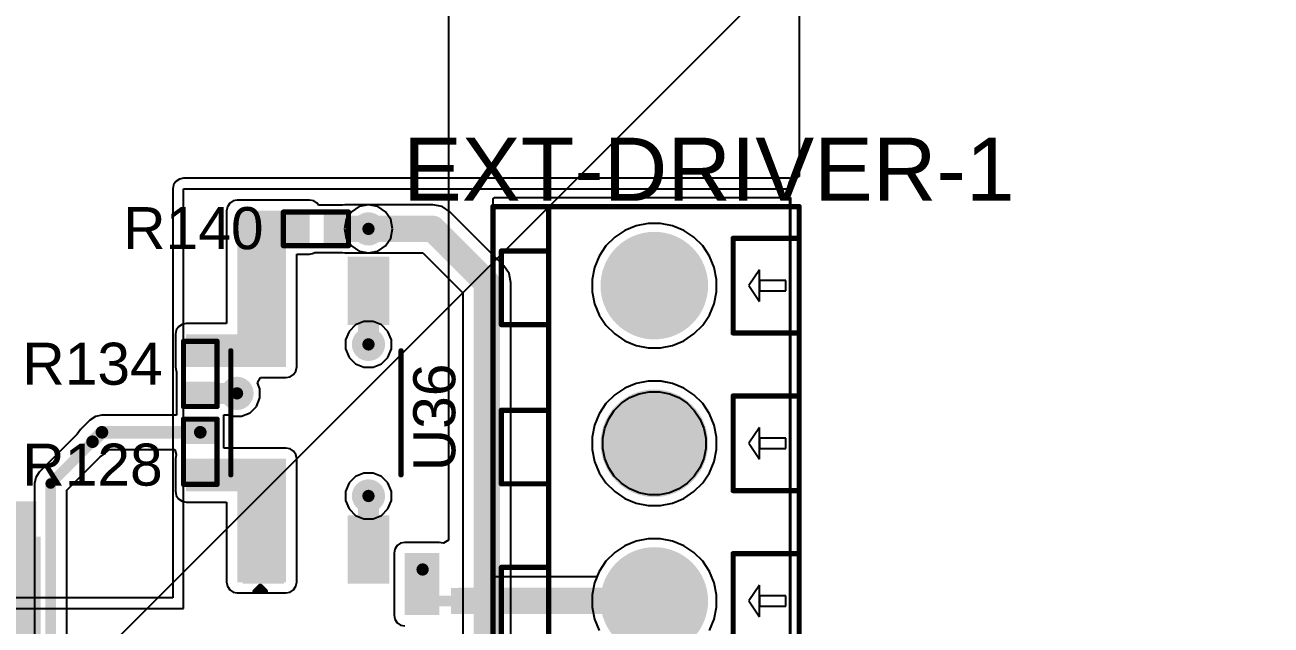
# Model space of a CAD drawing. Header units: millimetres. Extents: x 0 to 5423, y 0 to 5425.
# Drawn here: x 139.33 to 169.45, y 144.92 to 159.42 of the extents above; entities that cross this region are included whole.
import ezdxf

# ---------------------------------------------------------------- set-up
doc = ezdxf.new("R2010")
doc.units = ezdxf.units.MM
for name, color, linetype in [('BottomLayer', 5, 'Continuous'), ('BottomSolder', 6, 'Continuous'), ('MultiLayer', 9, 'Continuous'), ('PadHoleLayer', 156, 'Continuous'), ('TopLayer', 1, 'Continuous'), ('TopOverlay', 2, 'Continuous'), ('TopPaste', 8, 'Continuous'), ('TopSolder', 216, 'Continuous'), ('ViaHoleLayer', 16, 'Continuous')]:
    doc.layers.add(name, color=color, linetype=linetype)
doc.styles.add('Arial', font='', dxfattribs={"height": 0.2})
doc.styles.get('Arial').set_extended_font_data('Arial')

# ---------------------------------------------------------------- blocks, each defined once
blk = doc.blocks.new('N___T___P___45')
at = {"layer": 'TopLayer'}
for points in [[(-0.699, -0.318), (-0.699, 0.318), (-0.241, 0.318), (-0.241, -0.318)], [(0.241, -0.318), (0.241, 0.318), (0.699, 0.318), (0.699, -0.318)], [(-0.385, -0.127), (0.377, -0.127), (0.377, 0.127), (-0.385, 0.127)]]:
    blk.add_hatch(color=1, dxfattribs=at).paths.add_polyline_path(points)
at = {"layer": 'TopPaste'}
for points in [[(-0.699, -0.318), (-0.699, 0.318), (-0.241, 0.318), (-0.241, -0.318)], [(0.241, -0.318), (0.241, 0.318), (0.699, 0.318), (0.699, -0.318)]]:
    blk.add_hatch(color=8, dxfattribs=at).paths.add_polyline_path(points)
blk = doc.blocks.new('SMB_B__D___________78')
at = {"layer": 'TopLayer'}
for points in [[(-3.7, -1.2), (-3.7, 1.2), (-0.9, 1.2), (-0.9, -1.2)], [(0.9, -1.2), (0.9, 1.2), (3.7, 1.2), (3.7, -1.2)]]:
    blk.add_hatch(color=1, dxfattribs=at).paths.add_polyline_path(points)
at = {"layer": 'TopPaste'}
for points in [[(-3.7, -1.2), (-3.7, 1.2), (-0.9, 1.2), (-0.9, -1.2)], [(0.9, -1.2), (0.9, 1.2), (3.7, 1.2), (3.7, -1.2)]]:
    blk.add_hatch(color=8, dxfattribs=at).paths.add_polyline_path(points)
at = {"layer": 'TopSolder'}
for points in [[(-3.802, -1.302), (-3.802, 1.302), (-0.798, 1.302), (-0.798, -1.302)], [(0.798, -1.302), (0.798, 1.302), (3.802, 1.302), (3.802, -1.302)]]:
    blk.add_hatch(color=216, dxfattribs=at).paths.add_polyline_path(points)
at = {"layer": 'TopOverlay', "const_width": 0.127}
for points in [[(-2.21, 1.854), (-2.21, 1.397)], [(2.388, 1.854), (-2.21, 1.854)], [(2.39, 1.854), (2.39, 1.397)], [(-0.588, 0.308), (-0.588, -0.346)], [(0, 0.019), (-0.588, 0.308)], [(0, 0.4), (0, 0.019)], [(0.572, 0.318), (0, 0.019)], [(0.572, 0.318), (0.572, -0.282)], [(0.732, 0.008), (-0.758, 0.008)], [(0.017, 0.01), (-0.588, -0.346)], [(0, 0.019), (0, -0.362)], [(0.542, -0.282), (0.017, 0.01)], [(-2.21, -1.397), (-2.21, -1.854)], [(2.39, -1.397), (2.39, -1.854)], [(2.388, -1.854), (-2.21, -1.854)]]:
    blk.add_lwpolyline(points, dxfattribs=at)
at = {"layer": 'TopOverlay', "const_width": 0.0635}
for points in [[(-2.242, 1.854, 1), (-2.178, 1.854, 1)], [(-2.242, 1.854, 1), (-2.178, 1.854, 1)], [(2.356, 1.854, 1), (2.419, 1.854, 1)], [(2.358, 1.854, 1), (2.422, 1.854, 1)], [(-2.242, 1.397, 1), (-2.178, 1.397, 1)], [(2.358, 1.397, 1), (2.422, 1.397, 1)], [(-0.62, 0.308, 1), (-0.556, 0.308, 1)], [(-0.62, 0.308, 1), (-0.556, 0.308, 1)], [(-0.032, 0.4, 1), (0.032, 0.4, 1)], [(0.54, 0.318, 1), (0.604, 0.318, 1)], [(0.54, 0.318, 1), (0.604, 0.318, 1)], [(-0.79, 0.008, 1), (-0.726, 0.008, 1)], [(-0.032, 0.019, 1), (0.032, 0.019, 1)], [(-0.032, 0.019, 1), (0.032, 0.019, 1)], [(-0.032, 0.019, 1), (0.032, 0.019, 1)], [(-0.032, 0.019, 1), (0.032, 0.019, 1)], [(-0.015, 0.01, 1), (0.048, 0.01, 1)], [(-0.015, 0.01, 1), (0.048, 0.01, 1)], [(0.7, 0.008, 1), (0.764, 0.008, 1)], [(-0.62, -0.346, 1), (-0.556, -0.346, 1)], [(-0.62, -0.346, 1), (-0.556, -0.346, 1)], [(-0.032, -0.362, 1), (0.032, -0.362, 1)], [(0.51, -0.282, 1), (0.574, -0.282, 1)], [(0.54, -0.282, 1), (0.604, -0.282, 1)], [(-2.242, -1.397, 1), (-2.178, -1.397, 1)], [(2.358, -1.397, 1), (2.422, -1.397, 1)], [(-2.242, -1.854, 1), (-2.178, -1.854, 1)], [(-2.242, -1.854, 1), (-2.178, -1.854, 1)], [(2.356, -1.854, 1), (2.419, -1.854, 1)], [(2.358, -1.854, 1), (2.422, -1.854, 1)]]:
    blk.add_lwpolyline(points, format="xyb", close=True, dxfattribs=at)
blk = doc.blocks.new('SOP_4_2_54_107')
at = {"layer": 'TopLayer'}
for points in [[(-3.85, 1.67), (-2.4, 1.67), (-2.4, 0.87), (-3.85, 0.87)], [(2.4, 1.67), (3.85, 1.67), (3.85, 0.87), (2.4, 0.87)], [(-3.85, -0.87), (-2.4, -0.87), (-2.4, -1.67), (-3.85, -1.67)], [(2.4, -0.87), (3.85, -0.87), (3.85, -1.67), (2.4, -1.67)]]:
    blk.add_hatch(color=1, dxfattribs=at).paths.add_polyline_path(points)
at = {"layer": 'TopPaste'}
for points in [[(-3.85, 1.67), (-2.4, 1.67), (-2.4, 0.87), (-3.85, 0.87)], [(2.4, 1.67), (3.85, 1.67), (3.85, 0.87), (2.4, 0.87)], [(-3.85, -0.87), (-2.4, -0.87), (-2.4, -1.67), (-3.85, -1.67)], [(2.4, -0.87), (3.85, -0.87), (3.85, -1.67), (2.4, -1.67)]]:
    blk.add_hatch(color=8, dxfattribs=at).paths.add_polyline_path(points)
at = {"layer": 'TopSolder'}
for points in [[(-3.952, 1.772), (-2.298, 1.772), (-2.298, 0.768), (-3.952, 0.768)], [(2.298, 1.772), (3.952, 1.772), (3.952, 0.768), (2.298, 0.768)], [(-3.952, -0.768), (-2.298, -0.768), (-2.298, -1.772), (-3.952, -1.772)], [(2.298, -0.768), (3.952, -0.768), (3.952, -1.772), (2.298, -1.772)]]:
    blk.add_hatch(color=216, dxfattribs=at).paths.add_polyline_path(points)
at = {"layer": 'TopOverlay', "const_width": 0.127}
for points in [[(-1.321, 2.057), (1.676, 2.057)], [(-4.14, 1.473), (-4.14, 1.219)], [(-4.14, 1.473), (-4.013, 1.346)], [(-4.013, 1.346), (-4.14, 1.219)], [(-1.321, -2.057), (1.676, -2.057)]]:
    blk.add_lwpolyline(points, dxfattribs=at)
at = {"layer": 'TopOverlay', "const_width": 0.0635}
for points in [[(-1.353, 2.057, 1), (-1.289, 2.057, 1)], [(1.645, 2.057, 1), (1.708, 2.057, 1)], [(-4.172, 1.473, 1), (-4.108, 1.473, 1)], [(-4.172, 1.473, 1), (-4.108, 1.473, 1)], [(-4.172, 1.219, 1), (-4.108, 1.219, 1)], [(-4.172, 1.219, 1), (-4.108, 1.219, 1)], [(-4.045, 1.346, 1), (-3.981, 1.346, 1)], [(-4.045, 1.346, 1), (-3.981, 1.346, 1)], [(-1.353, -2.057, 1), (-1.289, -2.057, 1)], [(1.645, -2.057, 1), (1.708, -2.057, 1)]]:
    blk.add_lwpolyline(points, format="xyb", close=True, dxfattribs=at)
blk = doc.blocks.new('R___0402_164')
at = {"layer": 'TopLayer'}
for points in [[(-0.699, -0.318), (-0.699, 0.318), (-0.241, 0.318), (-0.241, -0.318)], [(0.241, -0.318), (0.241, 0.318), (0.699, 0.318), (0.699, -0.318)]]:
    blk.add_hatch(color=1, dxfattribs=at).paths.add_polyline_path(points)
at = {"layer": 'TopPaste'}
for points in [[(-0.699, -0.318), (-0.699, 0.318), (-0.241, 0.318), (-0.241, -0.318)], [(0.241, -0.318), (0.241, 0.318), (0.699, 0.318), (0.699, -0.318)]]:
    blk.add_hatch(color=8, dxfattribs=at).paths.add_polyline_path(points)
at = {"layer": 'TopSolder'}
for points in [[(-0.754, -0.373), (-0.754, 0.373), (-0.186, 0.373), (-0.186, -0.373)], [(0.186, -0.373), (0.186, 0.373), (0.754, 0.373), (0.754, -0.373)]]:
    blk.add_hatch(color=216, dxfattribs=at).paths.add_polyline_path(points)
at = {"layer": 'TopOverlay'}
for points, const_width in [([(-0.787, -0.406), (-0.787, 0.406)], 0.127), ([(-0.787, 0.406), (0.787, 0.406)], 0.127), ([(0.787, -0.406), (0.787, 0.406)], 0.127), ([(-0.787, -0.406), (0.787, -0.406)], 0.127), ([(-0.813, -0.432), (0.813, -0.432)], 0.00323)]:
    blk.add_lwpolyline(points, dxfattribs=dict(at, const_width=const_width))
for points, const_width in [([(-0.819, 0.406, 1), (-0.756, 0.406, 1)], 0.0635), ([(-0.819, 0.406, 1), (-0.756, 0.406, 1)], 0.0635), ([(0.756, 0.406, 1), (0.819, 0.406, 1)], 0.0635), ([(0.756, 0.406, 1), (0.819, 0.406, 1)], 0.0635), ([(-0.819, -0.406, 1), (-0.756, -0.406, 1)], 0.0635), ([(-0.819, -0.406, 1), (-0.756, -0.406, 1)], 0.0635), ([(-0.814, -0.432, 1), (-0.812, -0.432, 1)], 0.00161), ([(0.756, -0.406, 1), (0.819, -0.406, 1)], 0.0635), ([(0.756, -0.406, 1), (0.819, -0.406, 1)], 0.0635), ([(0.812, -0.432, 1), (0.814, -0.432, 1)], 0.00161)]:
    blk.add_lwpolyline(points, format="xyb", close=True, dxfattribs=dict(at, const_width=const_width))
blk = doc.blocks.new('R___0402_170')
at = {"layer": 'TopLayer'}
for points in [[(-0.699, -0.318), (-0.699, 0.317), (-0.241, 0.317), (-0.241, -0.318)], [(0.241, -0.318), (0.241, 0.317), (0.699, 0.317), (0.699, -0.318)]]:
    blk.add_hatch(color=1, dxfattribs=at).paths.add_polyline_path(points)
at = {"layer": 'TopPaste'}
for points in [[(-0.699, -0.318), (-0.699, 0.317), (-0.241, 0.317), (-0.241, -0.318)], [(0.241, -0.318), (0.241, 0.317), (0.699, 0.317), (0.699, -0.318)]]:
    blk.add_hatch(color=8, dxfattribs=at).paths.add_polyline_path(points)
at = {"layer": 'TopSolder'}
for points in [[(-0.754, -0.373), (-0.754, 0.373), (-0.186, 0.373), (-0.186, -0.373)], [(0.186, -0.373), (0.186, 0.373), (0.754, 0.373), (0.754, -0.373)]]:
    blk.add_hatch(color=216, dxfattribs=at).paths.add_polyline_path(points)
at = {"layer": 'TopOverlay'}
for points, const_width in [([(-0.787, -0.406), (-0.787, 0.406)], 0.127), ([(0.787, 0.406), (-0.787, 0.406)], 0.127), ([(0.787, -0.406), (0.787, 0.406)], 0.127), ([(0.787, -0.406), (-0.787, -0.406)], 0.127), ([(0.813, -0.432), (-0.813, -0.432)], 0.00323)]:
    blk.add_lwpolyline(points, dxfattribs=dict(at, const_width=const_width))
for points, const_width in [([(-0.819, 0.406, 1), (-0.756, 0.406, 1)], 0.0635), ([(-0.819, 0.406, 1), (-0.756, 0.406, 1)], 0.0635), ([(0.756, 0.406, 1), (0.819, 0.406, 1)], 0.0635), ([(0.756, 0.406, 1), (0.819, 0.406, 1)], 0.0635), ([(-0.819, -0.406, 1), (-0.756, -0.406, 1)], 0.0635), ([(-0.819, -0.406, 1), (-0.756, -0.406, 1)], 0.0635), ([(-0.814, -0.432, 1), (-0.812, -0.432, 1)], 0.00161), ([(0.756, -0.406, 1), (0.819, -0.406, 1)], 0.0635), ([(0.756, -0.406, 1), (0.819, -0.406, 1)], 0.0635), ([(0.812, -0.432, 1), (0.814, -0.432, 1)], 0.00161)]:
    blk.add_lwpolyline(points, format="xyb", close=True, dxfattribs=dict(at, const_width=const_width))
blk = doc.blocks.new('R___0402_176')
at = {"layer": 'TopLayer'}
for points in [[(-0.699, -0.318), (-0.699, 0.317), (-0.241, 0.317), (-0.241, -0.318)], [(0.241, -0.318), (0.241, 0.317), (0.699, 0.317), (0.699, -0.318)]]:
    blk.add_hatch(color=1, dxfattribs=at).paths.add_polyline_path(points)
at = {"layer": 'TopPaste'}
for points in [[(-0.699, -0.318), (-0.699, 0.317), (-0.241, 0.317), (-0.241, -0.318)], [(0.241, -0.318), (0.241, 0.317), (0.699, 0.317), (0.699, -0.318)]]:
    blk.add_hatch(color=8, dxfattribs=at).paths.add_polyline_path(points)
at = {"layer": 'TopSolder'}
for points in [[(-0.754, -0.373), (-0.754, 0.373), (-0.186, 0.373), (-0.186, -0.373)], [(0.186, -0.373), (0.186, 0.373), (0.754, 0.373), (0.754, -0.373)]]:
    blk.add_hatch(color=216, dxfattribs=at).paths.add_polyline_path(points)
at = {"layer": 'TopOverlay'}
for points, const_width in [([(-0.787, -0.406), (-0.787, 0.406)], 0.127), ([(0.787, 0.406), (-0.787, 0.406)], 0.127), ([(0.787, -0.406), (0.787, 0.406)], 0.127), ([(0.787, -0.406), (-0.787, -0.406)], 0.127), ([(0.813, -0.432), (-0.813, -0.432)], 0.00323)]:
    blk.add_lwpolyline(points, dxfattribs=dict(at, const_width=const_width))
for points, const_width in [([(-0.819, 0.406, 1), (-0.756, 0.406, 1)], 0.0635), ([(-0.819, 0.406, 1), (-0.756, 0.406, 1)], 0.0635), ([(0.756, 0.406, 1), (0.819, 0.406, 1)], 0.0635), ([(0.756, 0.406, 1), (0.819, 0.406, 1)], 0.0635), ([(-0.819, -0.406, 1), (-0.756, -0.406, 1)], 0.0635), ([(-0.819, -0.406, 1), (-0.756, -0.406, 1)], 0.0635), ([(-0.814, -0.432, 1), (-0.812, -0.432, 1)], 0.00161), ([(0.756, -0.406, 1), (0.819, -0.406, 1)], 0.0635), ([(0.756, -0.406, 1), (0.819, -0.406, 1)], 0.0635), ([(0.812, -0.432, 1), (0.814, -0.432, 1)], 0.00161)]:
    blk.add_lwpolyline(points, format="xyb", close=True, dxfattribs=dict(at, const_width=const_width))
blk = doc.blocks.new('DB125_3_81_8P_GN_S_303')
at = {"layer": 'BottomLayer'}
h = blk.add_hatch(color=5, dxfattribs=at)
edge = h.paths.add_edge_path()
edge.add_arc((5.715, 0), 1.25, 0, 360)
h = blk.add_hatch(color=5, dxfattribs=at)
edge = h.paths.add_edge_path()
edge.add_arc((9.525, 0), 1.25, 0, 360)
h = blk.add_hatch(color=5, dxfattribs=at)
edge = h.paths.add_edge_path()
edge.add_arc((13.335, 0), 1.25, 0, 360)
at = {"layer": 'BottomSolder'}
h = blk.add_hatch(color=6, dxfattribs=at)
edge = h.paths.add_edge_path()
edge.add_arc((5.715, 0), 1.3, 0, 360)
h = blk.add_hatch(color=6, dxfattribs=at)
edge = h.paths.add_edge_path()
edge.add_arc((9.525, 0), 1.3, 0, 360)
h = blk.add_hatch(color=6, dxfattribs=at)
edge = h.paths.add_edge_path()
edge.add_arc((13.335, 0), 1.3, 0, 360)
at = {"layer": 'MultiLayer'}
h = blk.add_hatch(color=9, dxfattribs=at)
edge = h.paths.add_edge_path()
edge.add_arc((5.715, 0), 1.25, 0, 360)
h = blk.add_hatch(color=9, dxfattribs=at)
edge = h.paths.add_edge_path()
edge.add_arc((9.525, 0), 1.25, 0, 360)
h = blk.add_hatch(color=9, dxfattribs=at)
edge = h.paths.add_edge_path()
edge.add_arc((13.335, 0), 1.25, 0, 360)
at = {"layer": 'PadHoleLayer'}
h = blk.add_hatch(color=156, dxfattribs=at)
edge = h.paths.add_edge_path()
edge.add_arc((5.715, 0), 0.625, 0, 360)
h = blk.add_hatch(color=156, dxfattribs=at)
edge = h.paths.add_edge_path()
edge.add_arc((9.525, 0), 0.625, 0, 360)
h = blk.add_hatch(color=156, dxfattribs=at)
edge = h.paths.add_edge_path()
edge.add_arc((13.335, 0), 0.625, 0, 360)
at = {"layer": 'TopLayer'}
h = blk.add_hatch(color=1, dxfattribs=at)
edge = h.paths.add_edge_path()
edge.add_arc((5.715, 0), 1.25, 0, 360)
h = blk.add_hatch(color=1, dxfattribs=at)
edge = h.paths.add_edge_path()
edge.add_arc((9.525, 0), 1.25, 0, 360)
h = blk.add_hatch(color=1, dxfattribs=at)
edge = h.paths.add_edge_path()
edge.add_arc((13.335, 0), 1.25, 0, 360)
at = {"layer": 'TopSolder'}
h = blk.add_hatch(color=216, dxfattribs=at)
edge = h.paths.add_edge_path()
edge.add_arc((5.715, 0), 1.3, 0, 360)
h = blk.add_hatch(color=216, dxfattribs=at)
edge = h.paths.add_edge_path()
edge.add_arc((9.525, 0), 1.3, 0, 360)
h = blk.add_hatch(color=216, dxfattribs=at)
edge = h.paths.add_edge_path()
edge.add_arc((13.335, 0), 1.3, 0, 360)
at = {"layer": 'TopOverlay'}
for p, q in [((5.715, -2.286), (5.334, -2.54)), ((6.096, -2.54), (5.715, -2.286)), ((9.525, -2.286), (9.144, -2.54)), ((9.906, -2.54), (9.525, -2.286)), ((13.335, -2.286), (12.954, -2.54)), ((13.716, -2.54), (13.335, -2.286)), ((5.334, -2.54), (6.096, -2.54)), ((5.842, -2.54), (5.588, -2.54)), ((5.588, -2.54), (5.588, -3.175)), ((5.842, -3.175), (5.842, -2.54)), ((9.144, -2.54), (9.906, -2.54)), ((9.652, -2.54), (9.398, -2.54)), ((9.398, -2.54), (9.398, -3.175)), ((9.652, -3.175), (9.652, -2.54)), ((12.954, -2.54), (13.716, -2.54)), ((13.462, -2.54), (13.208, -2.54)), ((13.208, -2.54), (13.208, -3.175)), ((13.462, -3.175), (13.462, -2.54)), ((5.588, -3.175), (5.842, -3.175)), ((9.398, -3.175), (9.652, -3.175)), ((13.208, -3.175), (13.462, -3.175))]:
    blk.add_line(p, q, dxfattribs=at)
at = {"layer": 'TopOverlay', "const_width": 0.127}
for points in [[(-15.245, 3.9), (15.245, 3.9)], [(15.245, 3.9), (15.245, -3.5)], [(4.748, 3.697), (6.526, 3.697)], [(6.526, 3.697), (6.526, 2.554)], [(8.545, 3.697), (10.323, 3.697)], [(8.545, 3.697), (8.545, 2.554)], [(10.323, 3.697), (10.323, 2.554)], [(12.393, 3.697), (14.171, 3.697)], [(12.393, 3.697), (12.393, 2.554)], [(14.171, 3.697), (14.171, 2.554)], [(-15.245, 2.554), (15.245, 2.554)], [(4.748, 2.554), (6.526, 2.554)], [(8.545, 2.554), (10.323, 2.554)], [(12.393, 2.554), (14.171, 2.554)], [(4.572, -1.905), (6.858, -1.905)], [(6.858, -1.905), (6.858, -3.5)], [(8.382, -1.905), (8.382, -3.5)], [(8.382, -1.905), (10.668, -1.905)], [(10.668, -1.905), (10.668, -3.5)], [(12.192, -1.905), (12.192, -3.5)], [(12.192, -1.905), (14.478, -1.905)], [(14.478, -1.905), (14.478, -3.5)], [(-15.245, -3.5), (15.245, -3.5)], [(6.35, -3.5), (6.858, -3.5)], [(8.382, -3.5), (8.824, -3.5)], [(10.16, -3.5), (10.668, -3.5)], [(12.192, -3.5), (12.634, -3.5)], [(13.97, -3.5), (14.478, -3.5)]]:
    blk.add_lwpolyline(points, dxfattribs=at)
at = {"layer": 'TopOverlay', "const_width": 0.0635}
for points in [[(15.213, 3.9, 1), (15.277, 3.9, 1)], [(15.213, 3.9, 1), (15.277, 3.9, 1)], [(6.494, 3.697, 1), (6.558, 3.697, 1)], [(6.494, 3.697, 1), (6.558, 3.697, 1)], [(8.513, 3.697, 1), (8.577, 3.697, 1)], [(8.513, 3.697, 1), (8.577, 3.697, 1)], [(10.291, 3.697, 1), (10.355, 3.697, 1)], [(10.291, 3.697, 1), (10.355, 3.697, 1)], [(12.361, 3.697, 1), (12.425, 3.697, 1)], [(12.361, 3.697, 1), (12.425, 3.697, 1)], [(14.139, 3.697, 1), (14.203, 3.697, 1)], [(14.139, 3.697, 1), (14.203, 3.697, 1)], [(6.494, 2.554, 1), (6.558, 2.554, 1)], [(6.494, 2.554, 1), (6.558, 2.554, 1)], [(8.513, 2.554, 1), (8.577, 2.554, 1)], [(8.513, 2.554, 1), (8.577, 2.554, 1)], [(10.291, 2.554, 1), (10.355, 2.554, 1)], [(10.291, 2.554, 1), (10.355, 2.554, 1)], [(12.361, 2.554, 1), (12.425, 2.554, 1)], [(12.361, 2.554, 1), (12.425, 2.554, 1)], [(14.139, 2.554, 1), (14.203, 2.554, 1)], [(14.139, 2.554, 1), (14.203, 2.554, 1)], [(15.213, 2.554, 1), (15.277, 2.554, 1)], [(6.826, -1.905, 1), (6.89, -1.905, 1)], [(6.826, -1.905, 1), (6.89, -1.905, 1)], [(8.35, -1.905, 1), (8.414, -1.905, 1)], [(8.35, -1.905, 1), (8.414, -1.905, 1)], [(10.636, -1.905, 1), (10.7, -1.905, 1)], [(10.636, -1.905, 1), (10.7, -1.905, 1)], [(12.16, -1.905, 1), (12.224, -1.905, 1)], [(12.16, -1.905, 1), (12.224, -1.905, 1)], [(14.446, -1.905, 1), (14.51, -1.905, 1)], [(14.446, -1.905, 1), (14.51, -1.905, 1)], [(6.318, -3.5, 1), (6.382, -3.5, 1)], [(6.826, -3.5, 1), (6.89, -3.5, 1)], [(6.826, -3.5, 1), (6.89, -3.5, 1)], [(8.35, -3.5, 1), (8.414, -3.5, 1)], [(8.35, -3.5, 1), (8.414, -3.5, 1)], [(8.792, -3.5, 1), (8.856, -3.5, 1)], [(10.128, -3.5, 1), (10.192, -3.5, 1)], [(10.636, -3.5, 1), (10.7, -3.5, 1)], [(10.636, -3.5, 1), (10.7, -3.5, 1)], [(12.16, -3.5, 1), (12.224, -3.5, 1)], [(12.16, -3.5, 1), (12.224, -3.5, 1)], [(12.602, -3.5, 1), (12.666, -3.5, 1)], [(13.938, -3.5, 1), (14.002, -3.5, 1)], [(14.446, -3.5, 1), (14.51, -3.5, 1)], [(14.446, -3.5, 1), (14.51, -3.5, 1)], [(15.213, -3.5, 1), (15.277, -3.5, 1)], [(15.213, -3.5, 1), (15.277, -3.5, 1)]]:
    blk.add_lwpolyline(points, format="xyb", close=True, dxfattribs=at)

msp = doc.modelspace()

# ---------------------------------------------------------------- hatches: boundary and pattern name
at = {"layer": 'BottomLayer'}
h = msp.add_hatch(color=5, dxfattribs=at)
edge = h.paths.add_edge_path()
edge.add_arc((147.635, 154.49), 0.3, 0, 360)
h = msp.add_hatch(color=5, dxfattribs=at)
edge = h.paths.add_edge_path()
edge.add_arc((147.635, 151.699), 0.3, 0, 360)
h = msp.add_hatch(color=5, dxfattribs=at)
edge = h.paths.add_edge_path()
edge.add_arc((144.458, 150.515), 0.3, 0, 360)
h = msp.add_hatch(color=5, dxfattribs=at)
edge = h.paths.add_edge_path()
edge.add_arc((147.635, 148.036), 0.3, 0, 360)
h = msp.add_hatch(color=5, dxfattribs=at)
edge = h.paths.add_edge_path()
edge.add_arc((148.943, 146.259), 0.3, 0, 360)
at = {"layer": 'BottomSolder'}
h = msp.add_hatch(color=6, dxfattribs=at)
edge = h.paths.add_edge_path()
edge.add_arc((147.635, 154.49), 0.402, 0, 360)
h = msp.add_hatch(color=6, dxfattribs=at)
edge = h.paths.add_edge_path()
edge.add_arc((147.635, 151.699), 0.402, 0, 360)
h = msp.add_hatch(color=6, dxfattribs=at)
edge = h.paths.add_edge_path()
edge.add_arc((144.458, 150.515), 0.402, 0, 360)
h = msp.add_hatch(color=6, dxfattribs=at)
edge = h.paths.add_edge_path()
edge.add_arc((147.635, 148.036), 0.402, 0, 360)
h = msp.add_hatch(color=6, dxfattribs=at)
edge = h.paths.add_edge_path()
edge.add_arc((148.943, 146.259), 0.402, 0, 360)
at = {"layer": 'TopLayer'}
for points in [[(144.464, 154.139), (146.212, 154.139), (146.212, 154.927), (144.464, 154.927)], [(144.464, 154.927), (144.464, 151.154), (145.641, 151.154), (145.641, 154.927)], [(145.61, 151.943), (143.228, 151.943), (143.228, 151.154), (145.61, 151.154)], [(145.61, 148.936), (143.228, 148.936), (143.228, 148.148), (145.61, 148.148)], [(145.641, 145.953), (145.641, 148.936), (144.464, 148.936), (144.464, 145.953)], [(136.703, 143.434), (139.609, 143.434), (139.609, 147.904), (136.703, 147.904)], [(149.346, 145.156), (149.346, 146.654), (148.511, 146.654), (148.511, 145.156)], [(149.628, 145.181), (151.032, 145.181), (151.032, 145.816), (149.628, 145.816)]]:
    msp.add_hatch(color=1, dxfattribs=at).paths.add_polyline_path(points)
h = msp.add_hatch(color=1, dxfattribs=at)
edge = h.paths.add_edge_path()
edge.add_arc((147.635, 154.49), 0.3, 0, 360)
h = msp.add_hatch(color=1, dxfattribs=at)
edge = h.paths.add_edge_path()
edge.add_arc((147.635, 151.699), 0.3, 0, 360)
h = msp.add_hatch(color=1, dxfattribs=at)
edge = h.paths.add_edge_path()
edge.add_arc((144.458, 150.515), 0.3, 0, 360)
h = msp.add_hatch(color=1, dxfattribs=at)
edge = h.paths.add_edge_path()
edge.add_arc((147.635, 148.036), 0.3, 0, 360)
h = msp.add_hatch(color=1, dxfattribs=at)
edge = h.paths.add_edge_path()
edge.add_arc((148.943, 146.259), 0.3, 0, 360)
at = {"layer": 'TopSolder'}
h = msp.add_hatch(color=216, dxfattribs=at)
edge = h.paths.add_edge_path()
edge.add_arc((147.635, 154.49), 0.402, 0, 360)
h = msp.add_hatch(color=216, dxfattribs=at)
edge = h.paths.add_edge_path()
edge.add_arc((147.635, 151.699), 0.402, 0, 360)
h = msp.add_hatch(color=216, dxfattribs=at)
edge = h.paths.add_edge_path()
edge.add_arc((144.458, 150.515), 0.402, 0, 360)
h = msp.add_hatch(color=216, dxfattribs=at)
edge = h.paths.add_edge_path()
edge.add_arc((147.635, 148.036), 0.402, 0, 360)
h = msp.add_hatch(color=216, dxfattribs=at)
edge = h.paths.add_edge_path()
edge.add_arc((148.943, 146.259), 0.402, 0, 360)
at = {"layer": 'ViaHoleLayer'}
h = msp.add_hatch(color=16, dxfattribs=at)
edge = h.paths.add_edge_path()
edge.add_arc((147.635, 154.49), 0.15, 0, 360)
h = msp.add_hatch(color=16, dxfattribs=at)
edge = h.paths.add_edge_path()
edge.add_arc((147.635, 151.699), 0.15, 0, 360)
h = msp.add_hatch(color=16, dxfattribs=at)
edge = h.paths.add_edge_path()
edge.add_arc((144.458, 150.515), 0.15, 0, 360)
h = msp.add_hatch(color=16, dxfattribs=at)
edge = h.paths.add_edge_path()
edge.add_arc((147.635, 148.036), 0.15, 0, 360)
h = msp.add_hatch(color=16, dxfattribs=at)
edge = h.paths.add_edge_path()
edge.add_arc((148.943, 146.259), 0.15, 0, 360)

# ---------------------------------------------------------------- linework, layer by layer
at = {"layer": 'BottomLayer'}
for p, q in [((158.044, 162.097), (158.044, 155.758)), ((143.164, 155.715), (143.065, 155.695)), ((157.81, 155.715), (143.164, 155.715)), ((157.909, 155.695), (157.81, 155.715)), ((158.044, 155.758), (157.917, 155.69)), ((142.925, 155.555), (142.905, 155.456)), ((142.905, 155.456), (142.905, 145.572)), ((142.981, 155.639), (142.925, 155.555)), ((143.065, 155.695), (142.981, 155.639)), ((143.164, 145.313), (143.164, 155.456)), ((143.164, 155.456), (157.81, 155.456)), ((157.81, 155.456), (157.81, 13.444)), ((157.917, 155.69), (157.909, 155.695)), ((147.223, 154.902), (147.096, 154.713)), ((147.412, 155.029), (147.223, 154.902)), ((147.635, 155.073), (147.412, 155.029)), ((149.192, 155.073), (147.635, 155.073)), ((149.415, 155.029), (149.192, 155.073)), ((149.604, 154.902), (149.415, 155.029)), ((150.907, 153.599), (149.604, 154.902)), ((147.096, 154.713), (147.052, 154.49)), ((154.105, 154.565), (153.831, 154.451)), ((154.395, 154.623), (154.105, 154.565)), ((154.692, 154.623), (154.395, 154.623)), ((154.982, 154.565), (154.692, 154.623)), ((155.256, 154.451), (154.982, 154.565)), ((147.052, 154.49), (147.096, 154.267)), ((147.096, 154.267), (147.223, 154.078)), ((153.585, 154.287), (153.375, 154.077)), ((153.831, 154.451), (153.585, 154.287)), ((155.502, 154.287), (155.256, 154.451)), ((155.712, 154.077), (155.502, 154.287)), ((147.223, 154.078), (147.412, 153.952)), ((147.412, 153.952), (147.635, 153.908)), ((147.635, 153.908), (148.951, 153.908)), ((148.951, 153.908), (149.912, 152.946)), ((153.375, 154.077), (153.211, 153.831)), ((155.876, 153.831), (155.712, 154.077)), ((151.033, 153.41), (150.907, 153.599)), ((153.211, 153.831), (153.097, 153.557)), ((155.99, 153.557), (155.876, 153.831)), ((151.078, 153.187), (151.033, 153.41)), ((153.097, 153.557), (153.039, 153.267)), ((156.047, 153.267), (155.99, 153.557)), ((151.078, 144.082), (151.078, 153.187)), ((153.039, 153.267), (153.039, 152.97)), ((156.047, 152.97), (156.047, 153.267)), ((149.912, 152.946), (149.912, 143.928)), ((153.039, 152.97), (153.097, 152.68)), ((155.99, 152.68), (156.047, 152.97)), ((153.097, 152.68), (153.211, 152.406)), ((153.211, 152.406), (153.375, 152.16)), ((155.712, 152.16), (155.876, 152.406)), ((155.876, 152.406), (155.99, 152.68)), ((147.321, 152.169), (147.165, 152.013)), ((147.524, 152.253), (147.321, 152.169)), ((147.745, 152.253), (147.524, 152.253)), ((147.949, 152.169), (147.745, 152.253)), ((148.104, 152.013), (147.949, 152.169)), ((153.375, 152.16), (153.585, 151.95)), ((155.502, 151.95), (155.712, 152.16)), ((147.165, 152.013), (147.081, 151.809)), ((147.081, 151.809), (147.081, 151.589)), ((148.189, 151.809), (148.104, 152.013)), ((148.189, 151.589), (148.189, 151.809)), ((153.585, 151.95), (153.831, 151.786)), ((155.256, 151.786), (155.502, 151.95)), ((147.081, 151.589), (147.165, 151.385)), ((148.104, 151.385), (148.189, 151.589)), ((153.831, 151.786), (154.105, 151.672)), ((154.105, 151.672), (154.395, 151.615)), ((154.395, 151.615), (154.692, 151.615)), ((154.692, 151.615), (154.982, 151.672)), ((154.982, 151.672), (155.256, 151.786)), ((147.165, 151.385), (147.321, 151.229)), ((147.321, 151.229), (147.524, 151.145)), ((147.745, 151.145), (147.949, 151.229)), ((147.949, 151.229), (148.104, 151.385)), ((147.524, 151.145), (147.745, 151.145)), ((153.831, 150.641), (153.585, 150.477)), ((154.105, 150.755), (153.831, 150.641)), ((154.395, 150.813), (154.105, 150.755)), ((154.692, 150.813), (154.395, 150.813)), ((154.982, 150.755), (154.692, 150.813)), ((155.256, 150.641), (154.982, 150.755)), ((155.502, 150.477), (155.256, 150.641)), ((153.585, 150.477), (153.375, 150.267)), ((153.75, 150.276), (153.954, 150.412)), ((153.954, 150.412), (154.18, 150.506)), ((154.18, 150.506), (154.421, 150.554)), ((154.421, 150.554), (154.666, 150.554)), ((154.666, 150.554), (154.907, 150.506)), ((154.907, 150.506), (155.133, 150.412)), ((155.133, 150.412), (155.337, 150.276)), ((155.712, 150.267), (155.502, 150.477)), ((153.211, 150.021), (153.097, 149.747)), ((153.375, 150.267), (153.211, 150.021)), ((153.44, 149.898), (153.576, 150.102)), ((153.576, 150.102), (153.75, 150.276)), ((155.337, 150.276), (155.51, 150.102)), ((155.51, 150.102), (155.647, 149.898)), ((155.876, 150.021), (155.712, 150.267)), ((155.99, 149.747), (155.876, 150.021)), ((153.097, 149.747), (153.039, 149.457)), ((153.346, 149.672), (153.44, 149.898)), ((155.647, 149.898), (155.741, 149.672)), ((156.047, 149.457), (155.99, 149.747)), ((153.039, 149.457), (153.039, 149.16)), ((153.298, 149.431), (153.346, 149.672)), ((153.298, 149.186), (153.298, 149.431)), ((155.741, 149.672), (155.788, 149.431)), ((155.788, 149.431), (155.788, 149.186)), ((156.047, 149.16), (156.047, 149.457)), ((153.039, 149.16), (153.097, 148.87)), ((153.346, 148.945), (153.298, 149.186)), ((155.788, 149.186), (155.741, 148.945)), ((155.99, 148.87), (156.047, 149.16)), ((153.097, 148.87), (153.211, 148.596)), ((153.44, 148.719), (153.346, 148.945)), ((155.741, 148.945), (155.647, 148.719)), ((155.876, 148.596), (155.99, 148.87)), ((147.321, 148.506), (147.165, 148.35)), ((147.524, 148.59), (147.321, 148.506)), ((147.745, 148.59), (147.524, 148.59)), ((147.949, 148.506), (147.745, 148.59)), ((148.104, 148.35), (147.949, 148.506)), ((153.211, 148.596), (153.375, 148.35)), ((153.576, 148.515), (153.44, 148.719)), ((153.75, 148.342), (153.576, 148.515)), ((155.51, 148.515), (155.337, 148.342)), ((155.647, 148.719), (155.51, 148.515)), ((155.712, 148.35), (155.876, 148.596)), ((147.165, 148.35), (147.081, 148.146)), ((148.189, 148.146), (148.104, 148.35)), ((153.375, 148.35), (153.585, 148.14)), ((153.954, 148.205), (153.75, 148.342)), ((154.18, 148.111), (153.954, 148.205)), ((155.133, 148.205), (154.907, 148.111)), ((155.337, 148.342), (155.133, 148.205)), ((155.502, 148.14), (155.712, 148.35)), ((147.081, 148.146), (147.081, 147.926)), ((147.081, 147.926), (147.165, 147.722)), ((148.104, 147.722), (148.189, 147.926)), ((148.189, 147.926), (148.189, 148.146)), ((153.585, 148.14), (153.831, 147.976)), ((153.831, 147.976), (154.105, 147.862)), ((154.421, 148.064), (154.18, 148.111)), ((154.666, 148.064), (154.421, 148.064)), ((154.907, 148.111), (154.666, 148.064)), ((154.982, 147.862), (155.256, 147.976)), ((155.256, 147.976), (155.502, 148.14)), ((147.165, 147.722), (147.321, 147.566)), ((147.949, 147.566), (148.104, 147.722)), ((154.105, 147.862), (154.395, 147.805)), ((154.395, 147.805), (154.692, 147.805)), ((154.692, 147.805), (154.982, 147.862)), ((147.321, 147.566), (147.524, 147.482)), ((147.524, 147.482), (147.745, 147.482)), ((147.745, 147.482), (147.949, 147.566)), ((154.395, 147.003), (154.105, 146.945)), ((154.692, 147.003), (154.395, 147.003)), ((154.982, 146.945), (154.692, 147.003)), ((153.831, 146.831), (153.585, 146.667)), ((154.105, 146.945), (153.831, 146.831)), ((155.256, 146.831), (154.982, 146.945)), ((155.502, 146.667), (155.256, 146.831)), ((153.375, 146.457), (153.211, 146.211)), ((153.585, 146.667), (153.375, 146.457)), ((155.712, 146.457), (155.502, 146.667)), ((155.876, 146.211), (155.712, 146.457)), ((153.211, 146.211), (153.097, 145.937)), ((155.99, 145.937), (155.876, 146.211)), ((153.097, 145.937), (153.039, 145.647)), ((156.047, 145.647), (155.99, 145.937)), ((142.905, 145.572), (112.339, 145.572)), ((153.039, 145.647), (153.039, 145.35)), ((156.047, 145.35), (156.047, 145.647)), ((112.339, 145.313), (143.164, 145.313)), ((153.039, 145.35), (153.097, 145.06)), ((155.99, 145.06), (156.047, 145.35)), ((153.097, 145.06), (153.211, 144.786)), ((155.876, 144.786), (155.99, 145.06))]:
    msp.add_line(p, q, dxfattribs=at)
at = {"layer": 'BottomLayer', "const_width": 0.635}
for points in [[(147.635, 154.49), (149.192, 154.49)], [(149.192, 154.49), (150.495, 153.187)], [(150.495, 143.84), (150.495, 153.187)]]:
    msp.add_lwpolyline(points, dxfattribs=at)
at = {"layer": 'BottomLayer', "const_width": 0.318}
for points in [[(147.476, 154.49, 1), (147.793, 154.49, 1)], [(149.033, 154.49, 1), (149.351, 154.49, 1)], [(149.033, 154.49, 1), (149.351, 154.49, 1)], [(150.336, 153.187, 1), (150.654, 153.187, 1)], [(150.336, 153.187, 1), (150.654, 153.187, 1)]]:
    msp.add_lwpolyline(points, format="xyb", close=True, dxfattribs=at)
at = {"layer": 'TopLayer'}
for p, q in [((149.565, 165.659), (149.565, 146.966)), ((144.281, 155.11), (144.225, 155.026)), ((144.365, 155.167), (144.281, 155.11)), ((144.464, 155.186), (144.365, 155.167)), ((146.212, 155.186), (144.464, 155.186)), ((146.311, 155.167), (146.212, 155.186)), ((146.395, 155.11), (146.311, 155.167)), ((146.428, 155.062), (146.395, 155.11)), ((150.647, 155.219), (150.65, 155.222)), ((150.647, 146.081), (150.647, 155.219)), ((150.65, 155.222), (150.657, 155.23)), ((150.65, 155.222), (150.65, 155.222)), ((150.657, 155.23), (150.66, 155.234)), ((150.66, 155.234), (150.667, 155.242)), ((150.667, 155.242), (150.67, 155.243)), ((150.67, 155.243), (150.673, 155.245)), ((150.673, 155.245), (150.673, 155.245)), ((150.673, 155.245), (157.836, 155.245)), ((157.836, 155.245), (157.836, 5.489)), ((144.225, 155.026), (144.205, 154.927)), ((144.205, 154.927), (144.205, 154.139)), ((147.007, 155.062), (146.428, 155.062)), ((147.063, 155.073), (147.007, 155.062)), ((147.635, 155.073), (147.063, 155.073)), ((147.858, 155.029), (147.635, 155.073)), ((148.047, 154.902), (147.858, 155.029)), ((148.173, 154.713), (148.047, 154.902)), ((148.217, 154.49), (148.173, 154.713)), ((148.047, 154.078), (148.173, 154.267)), ((148.173, 154.267), (148.217, 154.49)), ((144.205, 154.139), (144.205, 154.139)), ((144.205, 154.139), (144.205, 152.202)), ((146.212, 153.88), (146.311, 153.9)), ((146.311, 153.9), (146.34, 153.919)), ((146.34, 153.919), (147.007, 153.919)), ((147.007, 153.919), (147.063, 153.908)), ((147.063, 153.908), (147.635, 153.908)), ((147.635, 153.908), (147.858, 153.952)), ((147.858, 153.952), (148.047, 154.078)), ((145.9, 151.154), (145.9, 153.88)), ((145.9, 153.88), (146.212, 153.88)), ((143.045, 152.126), (142.988, 152.042)), ((143.129, 152.182), (143.045, 152.126)), ((143.228, 152.202), (143.129, 152.182)), ((144.205, 152.202), (143.228, 152.202)), ((142.988, 152.042), (142.969, 151.943)), ((142.969, 151.943), (142.969, 151.154)), ((142.969, 151.154), (142.988, 151.055)), ((142.988, 151.055), (142.999, 151.039)), ((142.999, 151.039), (142.999, 149.99)), ((144.952, 150.768), (145.027, 150.895)), ((145.027, 150.895), (145.61, 150.895)), ((145.61, 150.895), (145.61, 150.895)), ((145.61, 150.895), (145.641, 150.895)), ((145.641, 150.895), (145.74, 150.915)), ((145.74, 150.915), (145.824, 150.971)), ((145.824, 150.971), (145.88, 151.055)), ((145.88, 151.055), (145.9, 151.154)), ((145.012, 150.625), (144.952, 150.768)), ((145.012, 150.405), (145.012, 150.625)), ((153.831, 150.641), (153.585, 150.477)), ((154.105, 150.755), (153.831, 150.641)), ((154.395, 150.813), (154.105, 150.755)), ((154.692, 150.813), (154.395, 150.813)), ((154.717, 150.808), (154.692, 150.813)), ((154.982, 150.755), (154.717, 150.808)), ((155.256, 150.641), (154.982, 150.755)), ((155.502, 150.477), (155.256, 150.641)), ((144.927, 150.201), (145.012, 150.405)), ((153.585, 150.477), (153.375, 150.267)), ((155.712, 150.267), (155.502, 150.477)), ((141.193, 149.99), (141.035, 149.958)), ((142.999, 149.99), (141.193, 149.99)), ((144.142, 149.195), (144.142, 149.997)), ((144.142, 149.997), (144.261, 149.997)), ((144.261, 149.997), (144.348, 149.961)), ((144.568, 149.961), (144.772, 150.045)), ((144.772, 150.045), (144.927, 150.201)), ((153.211, 150.021), (153.097, 149.747)), ((153.375, 150.267), (153.211, 150.021)), ((155.876, 150.021), (155.712, 150.267)), ((155.99, 149.747), (155.876, 150.021)), ((140.9, 149.868), (140.672, 149.64)), ((141.035, 149.958), (140.9, 149.868)), ((144.348, 149.961), (144.568, 149.961)), ((153.097, 149.747), (153.039, 149.457)), ((156.047, 149.457), (155.99, 149.747)), ((140.598, 149.529), (139.679, 148.611)), ((140.672, 149.64), (140.598, 149.529)), ((153.039, 149.457), (153.039, 149.16)), ((156.047, 149.16), (156.047, 149.457)), ((141.258, 149.054), (141.365, 149.161)), ((141.365, 149.161), (142.952, 149.161)), ((142.952, 149.161), (142.988, 149.035)), ((145.641, 149.195), (144.142, 149.195)), ((145.74, 149.175), (145.641, 149.195)), ((145.824, 149.119), (145.74, 149.175)), ((145.88, 149.035), (145.824, 149.119)), ((153.039, 149.16), (153.097, 148.87)), ((155.99, 148.87), (156.047, 149.16)), ((140.342, 148.175), (141.147, 148.98)), ((141.147, 148.98), (141.258, 149.054)), ((142.988, 149.035), (142.969, 148.936)), ((142.969, 148.936), (142.969, 148.148)), ((145.9, 148.936), (145.88, 149.035)), ((145.9, 145.953), (145.9, 148.936)), ((153.097, 148.87), (153.211, 148.596)), ((155.876, 148.596), (155.99, 148.87)), ((139.595, 148.485), (139.566, 148.336)), ((139.679, 148.611), (139.595, 148.485)), ((153.211, 148.596), (153.375, 148.35)), ((155.712, 148.35), (155.876, 148.596)), ((139.566, 148.336), (139.566, 106.405)), ((140.342, 138.371), (140.342, 148.175)), ((153.375, 148.35), (153.585, 148.14)), ((155.502, 148.14), (155.712, 148.35)), ((142.969, 148.148), (142.988, 148.049)), ((142.988, 148.049), (143.045, 147.964)), ((143.045, 147.964), (143.129, 147.908)), ((143.129, 147.908), (143.228, 147.889)), ((143.228, 147.889), (144.205, 147.889)), ((144.205, 147.889), (144.205, 145.953)), ((153.585, 148.14), (153.831, 147.976)), ((153.831, 147.976), (154.105, 147.862)), ((154.982, 147.862), (155.256, 147.976)), ((155.256, 147.976), (155.502, 148.14)), ((154.105, 147.862), (154.395, 147.805)), ((154.395, 147.805), (154.692, 147.805)), ((154.692, 147.805), (154.982, 147.862)), ((154.395, 147.003), (154.105, 146.945)), ((154.692, 147.003), (154.395, 147.003)), ((154.982, 146.945), (154.692, 147.003)), ((148.272, 146.753), (148.252, 146.654)), ((148.328, 146.837), (148.272, 146.753)), ((148.412, 146.893), (148.328, 146.837)), ((148.511, 146.913), (148.412, 146.893)), ((149.346, 146.913), (148.511, 146.913)), ((149.438, 146.895), (149.346, 146.913)), ((149.447, 146.895), (149.438, 146.895)), ((149.565, 146.966), (149.447, 146.895)), ((153.831, 146.831), (153.585, 146.667)), ((154.105, 146.945), (153.831, 146.831)), ((155.256, 146.831), (154.982, 146.945)), ((155.502, 146.667), (155.256, 146.831)), ((148.252, 146.654), (148.252, 145.156)), ((153.375, 146.457), (153.211, 146.211)), ((153.585, 146.667), (153.375, 146.457)), ((155.712, 146.457), (155.502, 146.667)), ((155.876, 146.211), (155.712, 146.457)), ((153.157, 146.081), (150.647, 146.081)), ((153.211, 146.211), (153.157, 146.081)), ((155.99, 145.937), (155.876, 146.211)), ((144.205, 145.953), (144.225, 145.854)), ((144.225, 145.854), (144.281, 145.77)), ((144.281, 145.77), (144.365, 145.714)), ((145.74, 145.714), (145.824, 145.77)), ((145.824, 145.77), (145.88, 145.854)), ((145.88, 145.854), (145.9, 145.953)), ((156.047, 145.647), (155.99, 145.937)), ((144.365, 145.714), (144.464, 145.694)), ((144.464, 145.694), (145.641, 145.694)), ((145.641, 145.694), (145.74, 145.714)), ((156.047, 145.35), (156.047, 145.647)), ((155.99, 145.06), (156.047, 145.35)), ((148.252, 145.156), (148.272, 145.057)), ((148.272, 145.057), (148.328, 144.973)), ((148.328, 144.973), (148.412, 144.916)), ((148.412, 144.916), (148.511, 144.897)), ((155.876, 144.786), (155.99, 145.06))]:
    msp.add_line(p, q, dxfattribs=at)
for points, const_width in [([(147.063, 154.49), (147.635, 154.49)], 0.635), ([(145.095, 152.992), (145.095, 154.173)], 0.508), ([(145.095, 151.753), (145.095, 152.992)], 0.508), ([(147.635, 151.699), (147.635, 152.992)], 0.508), ([(144.797, 151.455), (145.095, 151.753)], 0.508), ([(143.571, 150.515), (144.458, 150.515)], 0.508), ([(140.965, 149.347), (141.193, 149.575)], 0.305), ([(141.193, 149.575), (143.571, 149.575)], 0.305), ([(139.954, 148.336), (140.965, 149.347)], 0.254), ([(139.954, 91.994), (139.954, 148.336)], 0.254), ([(147.635, 146.742), (147.635, 148.036)], 0.508), ([(150.035, 145.499), (154.543, 145.499)], 0.635)]:
    msp.add_lwpolyline(points, dxfattribs=dict(at, const_width=const_width))
for points, const_width in [([(146.904, 154.49, 1), (147.222, 154.49, 1)], 0.318), ([(147.476, 154.49, 1), (147.793, 154.49, 1)], 0.318), ([(144.968, 154.173, 1), (145.222, 154.173, 1)], 0.254), ([(144.968, 152.992, 1), (145.222, 152.992, 1)], 0.254), ([(144.968, 152.992, 1), (145.222, 152.992, 1)], 0.254), ([(147.508, 152.992, 1), (147.762, 152.992, 1)], 0.254), ([(144.968, 151.753, 1), (145.222, 151.753, 1)], 0.254), ([(144.968, 151.753, 1), (145.222, 151.753, 1)], 0.254), ([(147.508, 151.699, 1), (147.762, 151.699, 1)], 0.254), ([(144.67, 151.455, 1), (144.924, 151.455, 1)], 0.254), ([(143.444, 150.515, 1), (143.698, 150.515, 1)], 0.254), ([(144.331, 150.515, 1), (144.585, 150.515, 1)], 0.254), ([(141.117, 149.575, 1), (141.27, 149.575, 1)], 0.152), ([(141.117, 149.575, 1), (141.27, 149.575, 1)], 0.152), ([(143.494, 149.575, 1), (143.647, 149.575, 1)], 0.152), ([(140.889, 149.347, 1), (141.041, 149.347, 1)], 0.152), ([(140.901, 149.347, 1), (141.028, 149.347, 1)], 0.127), ([(139.891, 148.336, 1), (140.018, 148.336, 1)], 0.127), ([(139.891, 148.336, 1), (140.018, 148.336, 1)], 0.127), ([(147.508, 148.036, 1), (147.762, 148.036, 1)], 0.254), ([(147.508, 146.742, 1), (147.762, 146.742, 1)], 0.254), ([(149.876, 145.499, 1), (150.194, 145.499, 1)], 0.318), ([(154.385, 145.499, 1), (154.702, 145.499, 1)], 0.318)]:
    msp.add_lwpolyline(points, format="xyb", close=True, dxfattribs=dict(at, const_width=const_width))
at = {"layer": 'TopSolder'}
msp.add_line((3.115, 6.162), (5422.757, 5425.234), dxfattribs=at)

# ---------------------------------------------------------------- block references
for name, p in [('R___0402_164', (146.365, 154.49)), ('N___T___P___45', (149.565, 145.499))]:
    msp.add_blockref(name, p)
for name, p, rotation in [('DB125_3_81_8P_GN_S_303', (154.543, 139.784), 90), ('SOP_4_2_54_107', (146.365, 149.867), 90), ('R___0402_170', (143.571, 150.985), 270), ('R___0402_176', (143.571, 149.105), 270), ('SMB_B__D___________78', (135.909, 145.751), 180)]:
    msp.add_blockref(name, p, dxfattribs=dict(rotation=rotation))

# ---------------------------------------------------------------- texts
at = {"layer": 'TopOverlay', "style": 'Arial'}
for s, height, rotation, p in [('EXT-DRIVER-1', 1.524, 360, (148.47, 155.169)), ('U36', 1.016, 90, (149.733, 148.633))]:
    msp.add_text(s, height=height, rotation=rotation, dxfattribs=at).set_placement(p)
for s, p in [('R140', (141.707, 154)), ('R134', (139.269, 150.724)), ('R128', (139.269, 148.285))]:
    msp.add_text(s, height=1.016, dxfattribs=at).set_placement(p)

doc.saveas('drawing.dxf')
